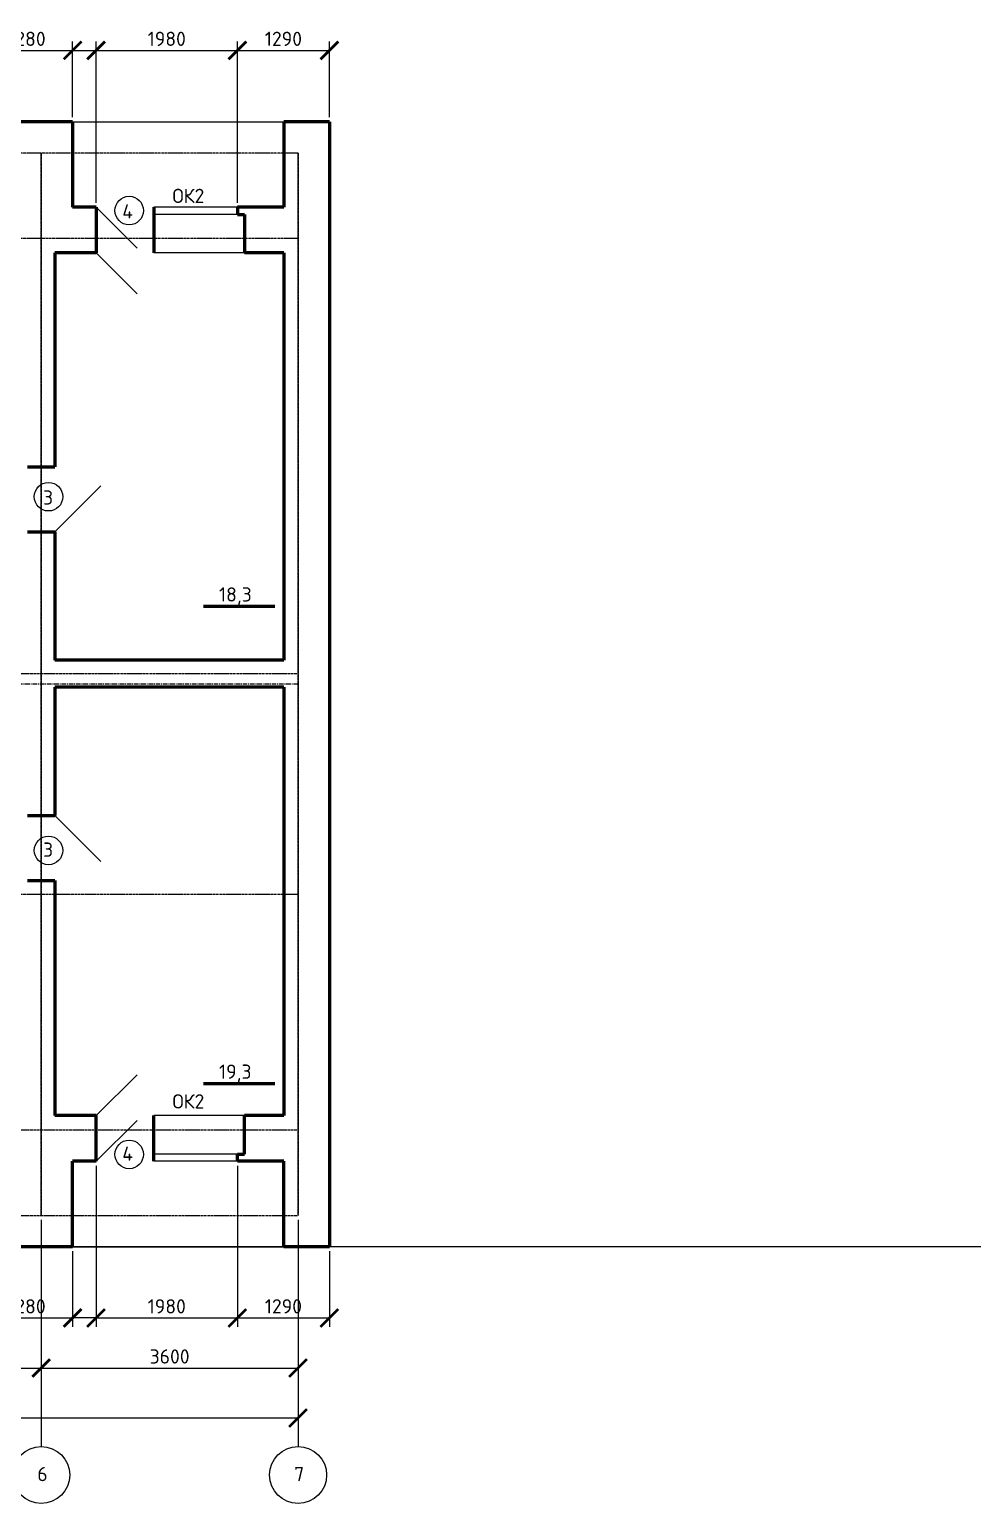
# Model space of a CAD drawing. Header units: millimetres. Extents: x -273369 to 399464, y -35443 to 194245.
# Drawn here: x -15757 to -2540, y 138517 to 159190 of the extents above; entities that cross this region are included whole.
import ezdxf

# ---------------------------------------------------------------- set-up
doc = ezdxf.new("R2010")
doc.units = ezdxf.units.MM
doc.linetypes.add('осевая', pattern=[50.8, 31.75, -6.35, 6.35, -6.35])
doc.linetypes.add('осеваяX2', pattern=[101.6, 63.5, -12.7, 12.7, -12.7])
doc.styles.add('Курс2', font='isocpeur.ttf', dxfattribs={"height": 2.5})
doc.dimstyles.new('Линейный', dxfattribs={"dimscale": 0, "dimtxt": 2, "dimasz": 2.5, "dimexe": 1.25, "dimexo": 0.625, "dimtad": 1, "dimtxsty": 'Курс2', "dimblk": 'ARCHTICK', "dimcen": 2.5, "dimadec": 0, "dimazin": 0, "dimtfac": 1, "dimtmove": 0, "dimatfit": 3, "dimldrblk": 'ARCHTICK', "dimfxl": 1, "dimarcsym": 0})

# ---------------------------------------------------------------- blocks, each defined once
blk = doc.blocks.new('_ArchTick')
at = {"color": 0, "linetype": 'ByBlock', "lineweight": 60, "const_width": 0.15}
blk.add_lwpolyline([(-0.5, -0.5), (0.5, 0.5)], dxfattribs=at)
blk = doc.blocks.new('*D272')
at = {"color": 0, "lineweight": -2, "transparency": 16777216}
for p, q in [((-16433, 157959), (-16433, 159022)), ((-15153, 157959), (-15153, 159022)), ((-16433, 158897), (-15153, 158897))]:
    blk.add_line(p, q, dxfattribs=at)
at = {"layer": 'Defpoints', "color": 0, "transparency": 16777216}
for p in [(-15153, 158897), (-16433, 157897), (-15153, 157897)]:
    blk.add_point(p, dxfattribs=at)
at = {"color": 0, "lineweight": -2, "transparency": 16777216, "xscale": 250, "yscale": 250, "zscale": 250, "rotation": 180}
blk.add_blockref('_ArchTick', (-16433, 158897), dxfattribs=at)
at = {"color": 0, "lineweight": -2, "transparency": 16777216, "xscale": 250, "yscale": 250, "zscale": 250}
blk.add_blockref('_ArchTick', (-15153, 158897), dxfattribs=at)
at = {"color": 0, "transparency": 16777216, "insert": (-15793, 159059), "char_height": 200, "attachment_point": 5, "style": 'Курс2'}
blk.add_mtext('1280', dxfattribs=at)
blk = doc.blocks.new('*D273')
at = {"color": 0, "lineweight": -2, "transparency": 16777216}
for p, q in [((-14823, 156759), (-14823, 159022)), ((-12843, 156759), (-12843, 159022)), ((-14823, 158897), (-12843, 158897))]:
    blk.add_line(p, q, dxfattribs=at)
at = {"layer": 'Defpoints', "color": 0, "transparency": 16777216}
for p in [(-12843, 158897), (-14823, 156697), (-12843, 156697)]:
    blk.add_point(p, dxfattribs=at)
at = {"color": 0, "lineweight": -2, "transparency": 16777216, "xscale": 250, "yscale": 250, "zscale": 250, "rotation": 180}
blk.add_blockref('_ArchTick', (-14823, 158897), dxfattribs=at)
at = {"color": 0, "lineweight": -2, "transparency": 16777216, "xscale": 250, "yscale": 250, "zscale": 250}
blk.add_blockref('_ArchTick', (-12843, 158897), dxfattribs=at)
at = {"color": 0, "transparency": 16777216, "insert": (-13833, 159059), "char_height": 200, "attachment_point": 5, "style": 'Курс2'}
blk.add_mtext('1980', dxfattribs=at)
blk = doc.blocks.new('*D274')
at = {"color": 0, "lineweight": -2, "transparency": 16777216}
for p, q in [((-12843, 156759), (-12843, 159022)), ((-11553, 157959), (-11553, 159022)), ((-12843, 158897), (-11553, 158897))]:
    blk.add_line(p, q, dxfattribs=at)
at = {"layer": 'Defpoints', "color": 0, "transparency": 16777216}
for p in [(-11553, 158897), (-11553, 157897), (-12843, 156697)]:
    blk.add_point(p, dxfattribs=at)
at = {"color": 0, "lineweight": -2, "transparency": 16777216, "xscale": 250, "yscale": 250, "zscale": 250, "rotation": 180}
blk.add_blockref('_ArchTick', (-12843, 158897), dxfattribs=at)
at = {"color": 0, "lineweight": -2, "transparency": 16777216, "xscale": 250, "yscale": 250, "zscale": 250}
blk.add_blockref('_ArchTick', (-11553, 158897), dxfattribs=at)
at = {"color": 0, "transparency": 16777216, "insert": (-12198, 159059), "char_height": 200, "attachment_point": 5, "style": 'Курс2'}
blk.add_mtext('1290', dxfattribs=at)
blk = doc.blocks.new('*D236')
at = {"color": 0, "lineweight": -2, "transparency": 16777216}
for p, q in [((-16433, 142054), (-16433, 140994)), ((-15153, 142054), (-15153, 140994)), ((-16433, 141119), (-15153, 141119))]:
    blk.add_line(p, q, dxfattribs=at)
at = {"layer": 'Defpoints', "color": 0, "transparency": 16777216}
for p in [(-16433, 142117), (-15153, 142117), (-15153, 141119)]:
    blk.add_point(p, dxfattribs=at)
at = {"color": 0, "lineweight": -2, "transparency": 16777216, "xscale": 250, "yscale": 250, "zscale": 250, "rotation": 180}
blk.add_blockref('_ArchTick', (-16433, 141119), dxfattribs=at)
at = {"color": 0, "lineweight": -2, "transparency": 16777216, "xscale": 250, "yscale": 250, "zscale": 250}
blk.add_blockref('_ArchTick', (-15153, 141119), dxfattribs=at)
at = {"color": 0, "transparency": 16777216, "insert": (-15793, 141282), "char_height": 200, "attachment_point": 5, "style": 'Курс2'}
blk.add_mtext('1280', dxfattribs=at)
blk = doc.blocks.new('*D237')
at = {"color": 0, "lineweight": -2, "transparency": 16777216}
for p, q in [((-14823, 143254), (-14823, 140994)), ((-12843, 143254), (-12843, 140994)), ((-14823, 141119), (-12843, 141119))]:
    blk.add_line(p, q, dxfattribs=at)
at = {"layer": 'Defpoints', "color": 0, "transparency": 16777216}
for p in [(-14823, 143317), (-12843, 143317), (-12843, 141119)]:
    blk.add_point(p, dxfattribs=at)
at = {"color": 0, "lineweight": -2, "transparency": 16777216, "xscale": 250, "yscale": 250, "zscale": 250, "rotation": 180}
blk.add_blockref('_ArchTick', (-14823, 141119), dxfattribs=at)
at = {"color": 0, "lineweight": -2, "transparency": 16777216, "xscale": 250, "yscale": 250, "zscale": 250}
blk.add_blockref('_ArchTick', (-12843, 141119), dxfattribs=at)
at = {"color": 0, "transparency": 16777216, "insert": (-13833, 141282), "char_height": 200, "attachment_point": 5, "style": 'Курс2'}
blk.add_mtext('1980', dxfattribs=at)
blk = doc.blocks.new('*D238')
at = {"color": 0, "lineweight": -2, "transparency": 16777216}
for p, q in [((-12843, 143254), (-12843, 140994)), ((-11553, 142054), (-11553, 140994)), ((-12843, 141119), (-11553, 141119))]:
    blk.add_line(p, q, dxfattribs=at)
at = {"layer": 'Defpoints', "color": 0, "transparency": 16777216}
for p in [(-12843, 143317), (-11553, 142117), (-11553, 141119)]:
    blk.add_point(p, dxfattribs=at)
at = {"color": 0, "lineweight": -2, "transparency": 16777216, "xscale": 250, "yscale": 250, "zscale": 250, "rotation": 180}
blk.add_blockref('_ArchTick', (-12843, 141119), dxfattribs=at)
at = {"color": 0, "lineweight": -2, "transparency": 16777216, "xscale": 250, "yscale": 250, "zscale": 250}
blk.add_blockref('_ArchTick', (-11553, 141119), dxfattribs=at)
at = {"color": 0, "transparency": 16777216, "insert": (-12198, 141282), "char_height": 200, "attachment_point": 5, "style": 'Курс2'}
blk.add_mtext('1290', dxfattribs=at)
blk = doc.blocks.new('*D229')
at = {"color": 0, "lineweight": -2, "transparency": 16777216}
for p, q in [((-21593, 142494), (-21593, 140292)), ((-15593, 142494), (-15593, 140292)), ((-21593, 140417), (-15593, 140417))]:
    blk.add_line(p, q, dxfattribs=at)
at = {"layer": 'Defpoints', "color": 0, "transparency": 16777216}
for p in [(-21593, 142557), (-15593, 142557), (-15593, 140417)]:
    blk.add_point(p, dxfattribs=at)
at = {"color": 0, "lineweight": -2, "transparency": 16777216, "xscale": 250, "yscale": 250, "zscale": 250, "rotation": 180}
blk.add_blockref('_ArchTick', (-21593, 140417), dxfattribs=at)
at = {"color": 0, "lineweight": -2, "transparency": 16777216, "xscale": 250, "yscale": 250, "zscale": 250}
blk.add_blockref('_ArchTick', (-15593, 140417), dxfattribs=at)
at = {"color": 0, "transparency": 16777216, "insert": (-18593, 140579), "char_height": 200, "attachment_point": 5, "style": 'Курс2'}
blk.add_mtext('6000', dxfattribs=at)
blk = doc.blocks.new('*D230')
at = {"color": 0, "lineweight": -2, "transparency": 16777216}
for p, q in [((-15593, 142494), (-15593, 140292)), ((-11993, 142494), (-11993, 140292)), ((-15593, 140417), (-11993, 140417))]:
    blk.add_line(p, q, dxfattribs=at)
at = {"layer": 'Defpoints', "color": 0, "transparency": 16777216}
for p in [(-15593, 142557), (-11993, 142557), (-11993, 140417)]:
    blk.add_point(p, dxfattribs=at)
at = {"color": 0, "lineweight": -2, "transparency": 16777216, "xscale": 250, "yscale": 250, "zscale": 250, "rotation": 180}
blk.add_blockref('_ArchTick', (-15593, 140417), dxfattribs=at)
at = {"color": 0, "lineweight": -2, "transparency": 16777216, "xscale": 250, "yscale": 250, "zscale": 250}
blk.add_blockref('_ArchTick', (-11993, 140417), dxfattribs=at)
at = {"color": 0, "transparency": 16777216, "insert": (-13793, 140579), "char_height": 200, "attachment_point": 5, "style": 'Курс2'}
blk.add_mtext('3600', dxfattribs=at)
blk = doc.blocks.new('*D221')
at = {"color": 0, "lineweight": -2, "transparency": 16777216}
for p, q in [((-37793, 142494), (-37793, 139592)), ((-11993, 142494), (-11993, 139592)), ((-37793, 139717), (-11993, 139717))]:
    blk.add_line(p, q, dxfattribs=at)
at = {"layer": 'Defpoints', "color": 0, "transparency": 16777216}
for p in [(-37793, 142557), (-11993, 142557), (-11993, 139717)]:
    blk.add_point(p, dxfattribs=at)
at = {"color": 0, "lineweight": -2, "transparency": 16777216, "xscale": 250, "yscale": 250, "zscale": 250, "rotation": 180}
blk.add_blockref('_ArchTick', (-37793, 139717), dxfattribs=at)
at = {"color": 0, "lineweight": -2, "transparency": 16777216, "xscale": 250, "yscale": 250, "zscale": 250}
blk.add_blockref('_ArchTick', (-11993, 139717), dxfattribs=at)
at = {"color": 0, "transparency": 16777216, "insert": (-24893, 139879), "char_height": 200, "attachment_point": 5, "style": 'Курс2'}
blk.add_mtext('25800', dxfattribs=at)

msp = doc.modelspace()

# ---------------------------------------------------------------- linework, layer by layer
for p, q in [((-15152.68, 158896.594), (-14822.68, 158896.594)), ((-15152.68, 157896.594), (-12192.68, 157896.594)), ((-14822.68, 156696.594), (-14249.923, 156123.837)), ((-12842.68, 156696.594), (-14012.68, 156696.594)), ((-12842.68, 156596.594), (-14012.68, 156596.594)), ((-14249.923, 155483.837), (-14822.68, 156056.594)), ((-12742.68, 156056.594), (-14012.68, 156056.594)), ((-15402.68, 152146.594), (-14759.213, 152790.061)), ((-15402.68, 148166.594), (-14759.213, 147523.126)), ((-14249.923, 144529.35), (-14822.68, 143956.594)), ((-14822.68, 143316.594), (-14249.923, 143889.35)), ((-12742.68, 143956.594), (-14012.68, 143956.594)), ((-12842.68, 143416.594), (-14012.68, 143416.594)), ((-12842.68, 143316.594), (-14012.68, 143316.594)), ((10210.178, 142116.594), (-38232.68, 142116.594)), ((-15152.68, 142116.594), (-12192.68, 142116.594)), ((-14822.68, 141119.327), (-15152.68, 141119.327)), ((-15592.68, 140416.594), (-15592.68, 139316.594)), ((-11992.68, 139716.594), (-11992.68, 139316.594))]:
    msp.add_line(p, q)
at = {"lineweight": 60}
for p, q in [((-15152.68, 157896.594), (-16432.68, 157896.594)), ((-15152.68, 157896.594), (-15152.68, 156696.594)), ((-12192.68, 157896.594), (-12192.68, 156696.594)), ((-11552.68, 157896.594), (-12192.68, 157896.594)), ((-11552.68, 157896.594), (-11552.68, 142116.594)), ((-14822.68, 156696.594), (-15152.68, 156696.594)), ((-14822.68, 156696.594), (-14822.68, 156056.594)), ((-14012.68, 156696.594), (-14012.68, 156056.594)), ((-12192.68, 156696.594), (-12842.68, 156696.594)), ((-12842.68, 156696.594), (-12842.68, 156596.594)), ((-12842.68, 156596.594), (-12742.68, 156596.594)), ((-12742.68, 156596.594), (-12742.68, 156056.594)), ((-15402.68, 156056.594), (-15402.68, 153056.594)), ((-14822.68, 156056.594), (-15402.68, 156056.594)), ((-12192.68, 156056.594), (-12742.68, 156056.594)), ((-12192.68, 156056.594), (-12192.68, 150346.594)), ((-15782.68, 153056.594), (-15402.68, 153056.594)), ((-15782.68, 152146.594), (-15402.68, 152146.594)), ((-15402.68, 152146.594), (-15402.68, 150346.594)), ((-13315.956, 151100.683), (-12315.956, 151100.683)), ((-12192.68, 150346.594), (-15402.68, 150346.594)), ((-15402.68, 149966.594), (-15402.68, 148166.594)), ((-12192.68, 149966.594), (-15402.68, 149966.594)), ((-12192.68, 149966.594), (-12192.68, 143956.594)), ((-15782.68, 148166.594), (-15402.68, 148166.594)), ((-15782.68, 147256.594), (-15402.68, 147256.594)), ((-15402.68, 147256.594), (-15402.68, 143956.594)), ((-13315.956, 144407.722), (-12315.956, 144407.722)), ((-14822.68, 143956.594), (-15402.68, 143956.594)), ((-14822.68, 143316.594), (-14822.68, 143956.594)), ((-14012.68, 143316.594), (-14012.68, 143956.594)), ((-12192.68, 143956.594), (-12742.68, 143956.594)), ((-12742.68, 143416.594), (-12742.68, 143956.594)), ((-15152.68, 142116.594), (-15152.68, 143316.594)), ((-14822.68, 143316.594), (-15152.68, 143316.594)), ((-12842.68, 143316.594), (-12842.68, 143416.594)), ((-12842.68, 143416.594), (-12742.68, 143416.594)), ((-12192.68, 143316.594), (-12842.68, 143316.594)), ((-12192.68, 142116.594), (-12192.68, 143316.594)), ((-15152.68, 142116.594), (-16432.68, 142116.594)), ((-11552.68, 142116.594), (-12192.68, 142116.594)), ((-11552.68, 142116.594), (-12192.68, 142116.594))]:
    msp.add_line(p, q, dxfattribs=at)
at = {"color": 217, "linetype": 'осевая', "true_color": 0x93278f}
for p, q in [((-11992.68, 157456.594), (-24892.68, 157456.594)), ((-11992.68, 156256.594), (-24892.68, 156256.594)), ((-24892.68, 150156.594), (-11992.68, 150156.594)), ((-11992.68, 147056.594), (-24892.68, 147056.594)), ((-24892.68, 143756.594), (-11992.68, 143756.594)), ((-24892.68, 142556.594), (-11992.68, 142556.594))]:
    msp.add_line(p, q, dxfattribs=at)
at = {"color": 116, "linetype": 'осевая', "true_color": 0x136734}
for p, q in [((-15592.68, 157456.594), (-15592.68, 142556.594)), ((-15592.68, 142556.594), (-15592.68, 157456.594)), ((-11992.68, 157456.594), (-11992.68, 142556.594)), ((-11992.68, 142556.594), (-11992.68, 157456.594))]:
    msp.add_line(p, q, dxfattribs=at)
at = {"color": 242, "linetype": 'осеваяX2', "true_color": 0xcd2027}
msp.add_line((-11992.68, 150006.594), (-24892.68, 150006.594), dxfattribs=at)
for centre, radius in [((-14359.679, 156650.381), 200), ((-15490.317, 152637.041), 200), ((-15490.317, 147676.146), 200), ((-14359.679, 143412.806), 200), ((-15592.68, 138916.594), 400), ((-11992.68, 138916.594), 400)]:
    msp.add_circle(centre, radius)

# ---------------------------------------------------------------- texts
at = {"style": 'Курс2'}
for s, p in [('ОК2', (-13752.68, 156756.594)), ('4', (-14455.971, 156539.513)), ('3', (-15566.608, 152526.174)), ('18,3', (-13101.405, 151166.532)), ('3', (-15566.608, 147587.014)), ('19,3', (-13101.405, 144473.571)), ('ОК2', (-13752.68, 144056.594)), ('4', (-14455.971, 143323.674)), ('6', (-15647.265, 138829.316)), ('7', (-12047.265, 138829.316))]:
    msp.add_text(s, height=200, dxfattribs=at).set_placement(p)

# ---------------------------------------------------------------- dimensions: what is measured, and where the dimension line sits
for base, p1, p2, picture, middle in [((-15152.68, 158896.594), (-16432.68, 157896.594), (-15152.68, 157896.594), '*D272', (-15792.68, 159059.094)), ((-12842.68, 158896.594), (-14822.68, 156696.594), (-12842.68, 156696.594), '*D273', (-13832.68, 159059.094)), ((-11552.68, 158896.594), (-12842.68, 156696.594), (-11552.68, 157896.594), '*D274', (-12197.68, 159059.094)), ((-12842.68, 141119.327), (-14822.68, 143316.594), (-12842.68, 143316.594), '*D237', (-13832.68, 141281.827)), ((-11552.68, 141119.327), (-12842.68, 143316.594), (-11552.68, 142116.594), '*D238', (-12197.68, 141281.827)), ((-11992.68, 139716.594), (-37792.68, 142556.594), (-11992.68, 142556.594), '*D221', (-24892.68, 139879.094)), ((-15592.68, 140416.594), (-21592.68, 142556.594), (-15592.68, 142556.594), '*D229', (-18592.68, 140579.094)), ((-11992.68, 140416.594), (-15592.68, 142556.594), (-11992.68, 142556.594), '*D230', (-13792.68, 140579.094)), ((-15152.68, 141119.327), (-16432.68, 142116.594), (-15152.68, 142116.594), '*D236', (-15792.68, 141281.827))]:
    dim = msp.add_linear_dim(base=base, p1=p1, p2=p2, dimstyle='Линейный')
    dim.commit()
    dim.dimension.update_dxf_attribs({"geometry": picture, "text_midpoint": middle})

doc.saveas('drawing.dxf')
